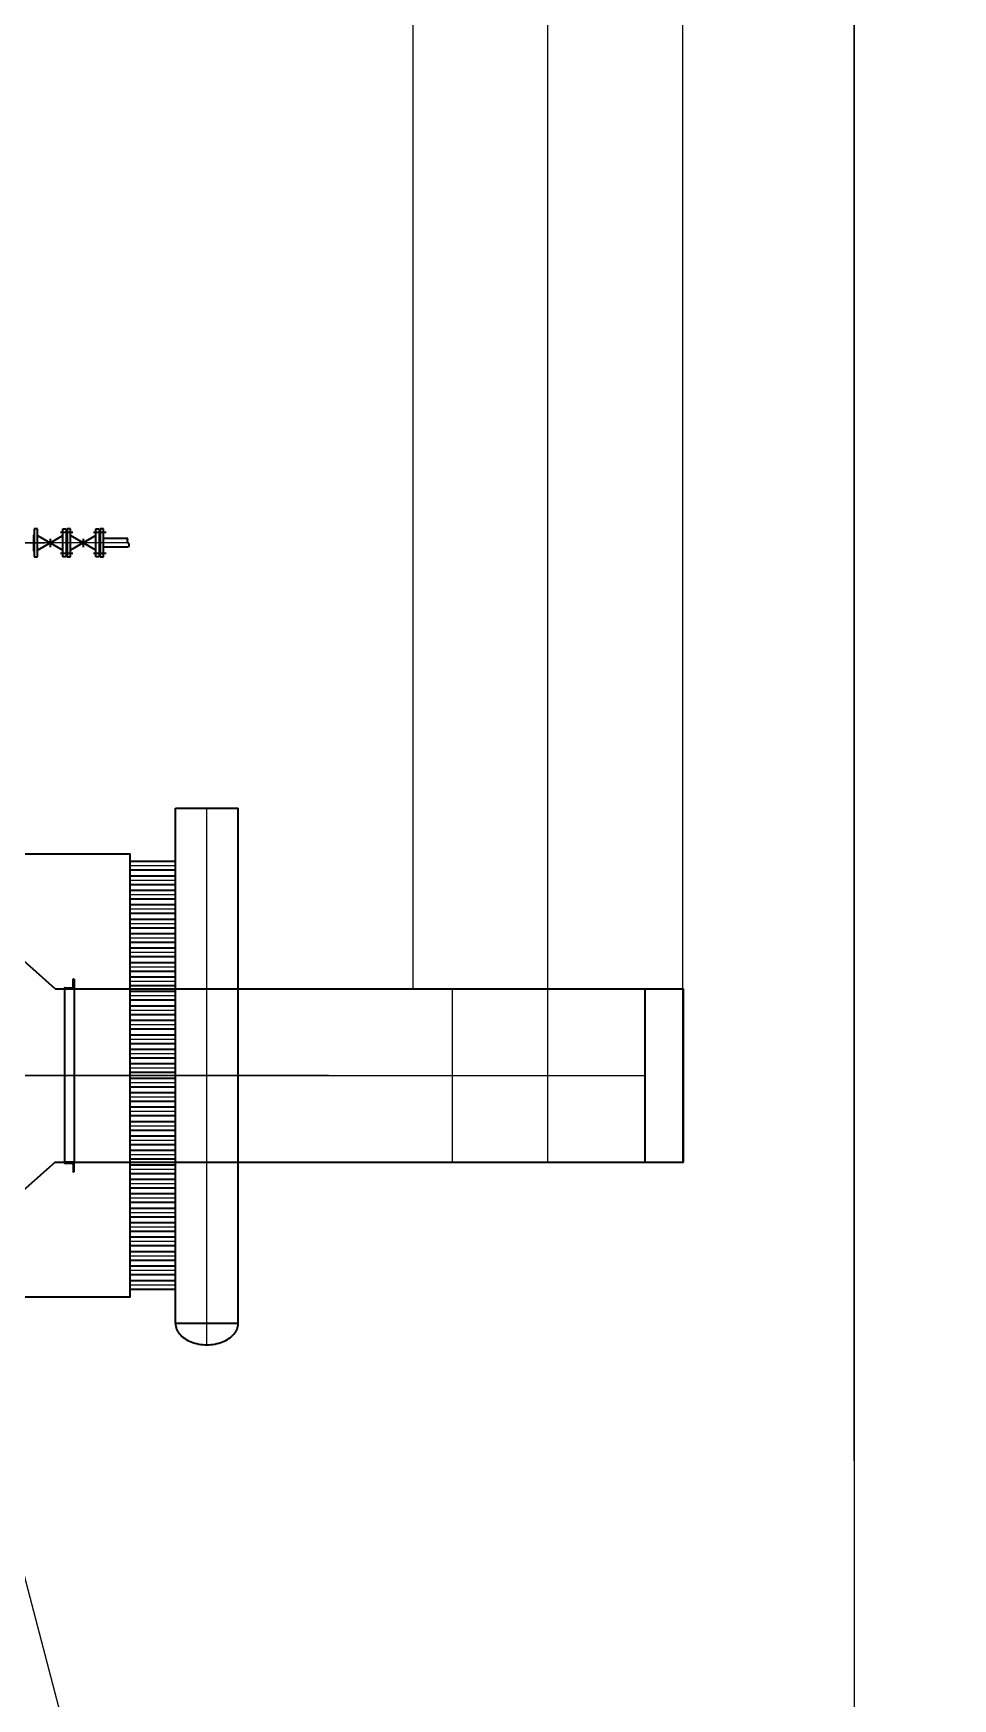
# Model space of a CAD drawing. Extents: x -170 to 1091, y -90 to 504.
# Drawn here: x 111.87 to 116.64, y 65.82 to 74.46 of the extents above; entities that cross this region are included whole.
import ezdxf

# ---------------------------------------------------------------- set-up
doc = ezdxf.new("R2010")
doc.units = 0
doc.header["$LTSCALE"] = 1000
doc.linetypes.add('CENTER', pattern=[50.8, 31.75, -6.35, 6.35, -6.35])
doc.linetypes.add('DASH', pattern=[0.35, 0.25, -0.1])
doc.layers.get('0').update_dxf_attribs({"linetype": 'CONTINUOUS'})
for name, color, linetype in [('CENTER', 2, 'CENTER'), ('DIM_COOR', 3, 'CONTINUOUS'), ('中心线', 3, 'CENTER')]:
    doc.layers.add(name, color=color, linetype=linetype)
doc.layers.add('EB0', color=7, linetype='CONTINUOUS', lineweight=35)

# ---------------------------------------------------------------- blocks, each defined once
blk = doc.blocks.new('*X259')
at = {"layer": 'EB0'}
for p, q in [((-50, 0), (-50, 3.5)), ((0, 0), (-50, 0)), ((-48.5, 5), (-10.5, 5)), ((-5, 10.5), (-5, 48.4)), ((0, 50), (-3.3, 50)), ((0, 50), (0, 0))]:
    blk.add_line(p, q, dxfattribs=at)
for centre, radius, start, end in [((-48.5, 3.5), 1.52, 90, 180), ((-10.5, 10.5), 5.5, 270.12178, 360), ((-3.3, 48.4), 1.65, 90, 179.73787)]:
    blk.add_arc(centre, radius, start, end, dxfattribs=at)
blk = doc.blocks.new('*X258')
at = {"layer": 'EB0', "color": 0, "linetype": 'ByBlock', "lineweight": -2, "ltscale": 0.2}
blk.add_blockref('*X259', (0, 0), dxfattribs=at)
blk = doc.blocks.new('*X261')
at = {"layer": 'EB0'}
for p, q in [((0, 0), (-50, 0)), ((-50, 0), (-50, -3.5)), ((0, -50), (0, 0)), ((-48.5, -5), (-10.5, -5)), ((-5, -10.5), (-5, -48.4)), ((0, -50), (-3.3, -50))]:
    blk.add_line(p, q, dxfattribs=at)
for centre, radius, start, end in [((-48.5, -3.5), 1.52, 180, 270), ((-10.5, -10.5), 5.5, 0, 89.87822), ((-3.3, -48.4), 1.65, 180.26213, 270)]:
    blk.add_arc(centre, radius, start, end, dxfattribs=at)
blk = doc.blocks.new('*X260')
at = {"layer": 'EB0', "color": 0, "linetype": 'ByBlock', "lineweight": -2, "ltscale": 0.2}
blk.add_blockref('*X261', (0, 0), dxfattribs=at)

msp = doc.modelspace()

# ---------------------------------------------------------------- linework, layer by layer
at = {"color": 1, "linetype": 'DASH', "ltscale": 800}
msp.add_line((116.13002, 114.04999), (116.12996, 54.34999), dxfattribs=at)
at = {"layer": 'CENTER', "ltscale": 25}
msp.add_line((113.40132, 69.04999, -0.908), (102.97213, 69.05, -0.908), dxfattribs=at)
msp.add_line((113.40132, 69.04999, -0.908), (102.97213, 69.05, -0.908), dxfattribs=at)
at = {"layer": 'DIM_COOR', "color": 4, "linetype": 'Continuous'}
msp.add_line((108.99945, 77.19996), (119.79281, 36.11225), dxfattribs=at)
at = {"layer": 'EB0', "lineweight": 25}
for p, q in [((113.8411, 69.49999, -0.908), (113.84108, 103.05868, 0)), ((114.5411, 68.59999, -0.908), (114.54108, 103.05868, 0)), ((115.2411, 68.59999, -0.908), (115.24108, 103.05868, 0)), ((106.06937, 71.81354, -0.908), (111.93048, 71.81353, -0.908)), ((112.36185, 71.81353, -0.908), (111.59375, 71.81353, -0.908)), ((112.77044, 67.65249, -0.908), (112.77044, 70.43749, -0.908)), ((112.60794, 70.13749, -0.908), (112.37044, 70.13749, -0.908)), ((112.60794, 70.06249, -0.908), (112.37044, 70.06249, -0.908)), ((112.60794, 69.98749, -0.908), (112.37044, 69.98749, -0.908)), ((112.60794, 69.91249, -0.908), (112.37044, 69.91249, -0.908)), ((112.60794, 69.83749, -0.908), (112.37044, 69.83749, -0.908)), ((112.60794, 69.76249, -0.908), (112.37044, 69.76249, -0.908)), ((112.60794, 69.68749, -0.908), (112.37044, 69.68749, -0.908)), ((112.60794, 69.61249, -0.908), (112.37044, 69.61249, -0.908)), ((112.60794, 69.53749, -0.908), (112.37044, 69.53749, -0.908)), ((114.04497, 68.59999, -0.908), (114.04498, 69.49999, -0.908)), ((112.60794, 69.46249, -0.908), (112.37044, 69.46249, -0.908)), ((112.60794, 69.38749, -0.908), (112.37044, 69.38749, -0.908)), ((112.60794, 69.31249, -0.908), (112.37044, 69.31249, -0.908)), ((112.60794, 69.23749, -0.908), (112.37044, 69.23749, -0.908)), ((112.60794, 69.16249, -0.908), (112.37044, 69.16249, -0.908)), ((112.60794, 69.08749, -0.908), (112.37044, 69.08749, -0.908)), ((102.95497, 69.05, -0.908), (115.04497, 69.04999, -0.908)), ((112.84265, 69.04999, -0.908), (104.47865, 69.05, -0.908)), ((112.60794, 69.01249, -0.908), (112.37044, 69.01249, -0.908)), ((112.60794, 68.93749, -0.908), (112.37044, 68.93749, -0.908)), ((112.60794, 68.86249, -0.908), (112.37044, 68.86249, -0.908)), ((112.60794, 68.78749, -0.908), (112.37044, 68.78749, -0.908)), ((112.60794, 68.71249, -0.908), (112.37044, 68.71249, -0.908)), ((112.60794, 68.63749, -0.908), (112.37044, 68.63749, -0.908)), ((112.60794, 68.56249, -0.908), (112.37044, 68.56249, -0.908)), ((112.60794, 68.48749, -0.908), (112.37044, 68.48749, -0.908)), ((112.60794, 68.41249, -0.908), (112.37044, 68.41249, -0.908)), ((112.60794, 68.33749, -0.908), (112.37044, 68.33749, -0.908)), ((112.60794, 68.26249, -0.908), (112.37044, 68.26249, -0.908)), ((112.60794, 68.18749, -0.908), (112.37044, 68.18749, -0.908)), ((112.60794, 68.11249, -0.908), (112.37044, 68.11249, -0.908)), ((112.60794, 68.03749, -0.908), (112.37044, 68.03749, -0.908)), ((112.60794, 67.96249, -0.908), (112.37044, 67.96249, -0.908))]:
    msp.add_line(p, q, dxfattribs=at)
at = {"layer": 'EB0'}
for p, q in [((111.87433, 71.85603, -0.908), (111.87133, 71.85603, -0.908)), ((111.87133, 71.85603, -0.908), (111.87133, 71.77103, -0.908)), ((111.87433, 71.88603, -0.908), (111.87433, 71.74103, -0.908)), ((111.89133, 71.88603, -0.908), (111.87433, 71.88603, -0.908)), ((111.89133, 71.74103, -0.908), (111.89133, 71.88603, -0.908)), ((111.89133, 71.85149, -0.908), (112.0228, 71.77558, -0.908)), ((111.89133, 71.77558, -0.908), (112.0228, 71.85149, -0.908)), ((111.95707, 71.83575, -0.908), (111.95707, 71.79132, -0.908)), ((112.07583, 71.86853, -0.908), (112.01124, 71.86853, -0.908)), ((112.0228, 71.88603, -0.908), (112.0398, 71.88603, -0.908)), ((112.0228, 71.74103, -0.908), (112.0228, 71.88603, -0.908)), ((112.0398, 71.88603, -0.908), (112.0398, 71.74103, -0.908)), ((112.0398, 71.85603, -0.908), (112.0428, 71.85603, -0.908)), ((112.0428, 71.85603, -0.908), (112.0428, 71.77103, -0.908)), ((112.0458, 71.85603, -0.908), (112.0428, 71.85603, -0.908)), ((112.0628, 71.88603, -0.908), (112.0458, 71.88603, -0.908)), ((112.0458, 71.88603, -0.908), (112.0458, 71.74103, -0.908)), ((112.0628, 71.74103, -0.908), (112.0628, 71.88603, -0.908)), ((112.19427, 71.85149, -0.908), (112.0628, 71.77558, -0.908)), ((112.19427, 71.77558, -0.908), (112.0628, 71.85149, -0.908)), ((112.12854, 71.83575, -0.908), (112.12854, 71.79132, -0.908)), ((112.2473, 71.86853, -0.908), (112.18271, 71.86853, -0.908)), ((112.19427, 71.88603, -0.908), (112.21127, 71.88603, -0.908)), ((112.19427, 71.74103, -0.908), (112.19427, 71.88603, -0.908)), ((112.21127, 71.88603, -0.908), (112.21127, 71.74103, -0.908)), ((112.21127, 71.85603, -0.908), (112.21427, 71.85603, -0.908)), ((112.21427, 71.85603, -0.908), (112.21427, 71.77103, -0.908)), ((112.21727, 71.85603, -0.908), (112.21427, 71.85603, -0.908)), ((112.23427, 71.88603, -0.908), (112.21727, 71.88603, -0.908)), ((112.21727, 71.88603, -0.908), (112.21727, 71.74103, -0.908)), ((112.23427, 71.74103, -0.908), (112.23427, 71.88603, -0.908)), ((112.35982, 71.83603, -0.908), (112.23427, 71.83603, -0.908)), ((111.87433, 71.77103, -0.908), (111.87133, 71.77103, -0.908)), ((111.87433, 71.74103, -0.908), (111.89133, 71.74103, -0.908)), ((112.07583, 71.75853, -0.908), (112.01124, 71.75853, -0.908)), ((112.0398, 71.74103, -0.908), (112.0228, 71.74103, -0.908)), ((112.0398, 71.77103, -0.908), (112.0428, 71.77103, -0.908)), ((112.0458, 71.77103, -0.908), (112.0428, 71.77103, -0.908)), ((112.0458, 71.74103, -0.908), (112.0628, 71.74103, -0.908)), ((112.2473, 71.75853, -0.908), (112.18271, 71.75853, -0.908)), ((112.21127, 71.74103, -0.908), (112.19427, 71.74103, -0.908)), ((112.21127, 71.77103, -0.908), (112.21427, 71.77103, -0.908)), ((112.21727, 71.77103, -0.908), (112.21427, 71.77103, -0.908)), ((112.21727, 71.74103, -0.908), (112.23427, 71.74103, -0.908)), ((112.36233, 71.79103, -0.908), (112.23427, 71.79103, -0.908)), ((112.60794, 67.76249, -0.908), (112.60794, 70.43749, -0.908)), ((112.60794, 70.43749, -0.908), (112.93294, 70.43749, -0.908)), ((112.93294, 67.76249, -0.908), (112.93294, 70.43749, -0.908)), ((112.60794, 70.15999, -0.908), (112.37044, 70.15999, -0.908)), ((112.60794, 70.11499, -0.908), (112.37044, 70.11499, -0.908)), ((112.60794, 70.08499, -0.908), (112.37044, 70.08499, -0.908)), ((112.60794, 70.03999, -0.908), (112.37044, 70.03999, -0.908)), ((112.60794, 70.00999, -0.908), (112.37044, 70.00999, -0.908)), ((112.60794, 69.96499, -0.908), (112.37044, 69.96499, -0.908)), ((112.60794, 69.93499, -0.908), (112.37044, 69.93499, -0.908)), ((112.60794, 69.88999, -0.908), (112.37044, 69.88999, -0.908)), ((112.60794, 69.85999, -0.908), (112.37044, 69.85999, -0.908)), ((111.98244, 69.49999, -0.908), (111.62266, 69.81999, -0.908)), ((112.60794, 69.81499, -0.908), (112.37044, 69.81499, -0.908)), ((112.60794, 69.78499, -0.908), (112.37044, 69.78499, -0.908)), ((112.60794, 69.73999, -0.908), (112.37044, 69.73999, -0.908)), ((112.60794, 69.70999, -0.908), (112.37044, 69.70999, -0.908)), ((112.60794, 69.66499, -0.908), (112.37044, 69.66499, -0.908)), ((112.60794, 69.63499, -0.908), (112.37044, 69.63499, -0.908)), ((112.60794, 69.58999, -0.908), (112.37044, 69.58999, -0.908)), ((111.98244, 69.49999, -0.908), (112.08144, 69.49999, -0.908)), ((112.03144, 69.49999, -0.908), (112.03144, 68.59999, -0.908)), ((112.06098, 69.49999, -0.908), (115.04498, 69.49999, -0.908)), ((112.08144, 69.49999, -0.908), (112.08144, 68.59999, -0.908)), ((112.60794, 69.55999, -0.908), (112.37044, 69.55999, -0.908)), ((112.60794, 69.51499, -0.908), (112.37044, 69.51499, -0.908)), ((115.04497, 68.59999, -0.908), (115.04498, 69.49999, -0.908)), ((115.04498, 69.49999, -0.908), (115.24498, 69.49999, -0.908)), ((115.24497, 68.59999, -0.908), (115.24498, 69.49999, -0.908)), ((112.60794, 69.48499, -0.908), (112.37044, 69.48499, -0.908)), ((112.60794, 69.43999, -0.908), (112.37044, 69.43999, -0.908)), ((112.60794, 69.40999, -0.908), (112.37044, 69.40999, -0.908)), ((112.60794, 69.36499, -0.908), (112.37044, 69.36499, -0.908)), ((112.60794, 69.33499, -0.908), (112.37044, 69.33499, -0.908)), ((112.60794, 69.28999, -0.908), (112.37044, 69.28999, -0.908)), ((112.60794, 69.25999, -0.908), (112.37044, 69.25999, -0.908)), ((112.60794, 69.21499, -0.908), (112.37044, 69.21499, -0.908)), ((112.60794, 69.18499, -0.908), (112.37044, 69.18499, -0.908)), ((112.60794, 69.13999, -0.908), (112.37044, 69.13999, -0.908)), ((112.60794, 69.10999, -0.908), (112.37044, 69.10999, -0.908)), ((112.60794, 69.06499, -0.908), (112.37044, 69.06499, -0.908)), ((112.60794, 69.03499, -0.908), (112.37044, 69.03499, -0.908)), ((112.60794, 68.98999, -0.908), (112.37044, 68.98999, -0.908)), ((112.60794, 68.95999, -0.908), (112.37044, 68.95999, -0.908)), ((112.60794, 68.91499, -0.908), (112.37044, 68.91499, -0.908)), ((112.60794, 68.88499, -0.908), (112.37044, 68.88499, -0.908)), ((112.60794, 68.83999, -0.908), (112.37044, 68.83999, -0.908)), ((112.60794, 68.80999, -0.908), (112.37044, 68.80999, -0.908)), ((112.60794, 68.76499, -0.908), (112.37044, 68.76499, -0.908)), ((112.60794, 68.73499, -0.908), (112.37044, 68.73499, -0.908)), ((112.60794, 68.68999, -0.908), (112.37044, 68.68999, -0.908)), ((112.60794, 68.65999, -0.908), (112.37044, 68.65999, -0.908)), ((111.98244, 68.59999, -0.908), (111.62266, 68.27999, -0.908)), ((111.98244, 68.59999, -0.908), (112.08144, 68.59999, -0.908)), ((111.98244, 68.59999, -0.908), (112.08144, 68.59999, -0.908)), ((112.06097, 68.59999, -0.908), (115.04497, 68.59999, -0.908)), ((112.60794, 68.61499, -0.908), (112.37044, 68.61499, -0.908)), ((112.60794, 68.58499, -0.908), (112.37044, 68.58499, -0.908)), ((112.60794, 68.53999, -0.908), (112.37044, 68.53999, -0.908)), ((115.04497, 68.59999, -0.908), (115.24497, 68.59999, -0.908)), ((112.60794, 68.50999, -0.908), (112.37044, 68.50999, -0.908)), ((112.60794, 68.46499, -0.908), (112.37044, 68.46499, -0.908)), ((112.60794, 68.43499, -0.908), (112.37044, 68.43499, -0.908)), ((112.60794, 68.38999, -0.908), (112.37044, 68.38999, -0.908)), ((112.60794, 68.35999, -0.908), (112.37044, 68.35999, -0.908)), ((112.60794, 68.31499, -0.908), (112.37044, 68.31499, -0.908)), ((112.60794, 68.28499, -0.908), (112.37044, 68.28499, -0.908)), ((112.60794, 68.23999, -0.908), (112.37044, 68.23999, -0.908)), ((112.60794, 68.20999, -0.908), (112.37044, 68.20999, -0.908)), ((112.60794, 68.16499, -0.908), (112.37044, 68.16499, -0.908)), ((112.60794, 68.13499, -0.908), (112.37044, 68.13499, -0.908)), ((112.60794, 68.08999, -0.908), (112.37044, 68.08999, -0.908)), ((112.60794, 68.05999, -0.908), (112.37044, 68.05999, -0.908)), ((112.60794, 68.01499, -0.908), (112.37044, 68.01499, -0.908)), ((112.60794, 67.98499, -0.908), (112.37044, 67.98499, -0.908)), ((112.60794, 67.93999, -0.908), (112.37044, 67.93999, -0.908)), ((112.93294, 67.76249, -0.908), (112.60794, 67.76249, -0.908))]:
    msp.add_line(p, q, dxfattribs=at)
at = {"layer": 'EB0', "elevation": -0.908}
for points in [[(105.67044, 67.9), (105.67044, 70.2), (112.37044, 70.19999), (112.37044, 67.89999), (109.02044, 67.9)], [(112.60794, 67.76249), (112.60829, 67.7553), (112.60933, 67.74813), (112.61106, 67.74103), (112.61348, 67.73402), (112.61656, 67.72713), (112.62031, 67.7204), (112.6247, 67.71384), (112.62971, 67.70749), (112.63532, 67.70138), (112.64152, 67.69553), (112.64826, 67.68996), (112.65553, 67.68471), (112.66329, 67.67979), (112.67151, 67.67522), (112.68016, 67.67103), (112.68919, 67.66723), (112.69857, 67.66384), (112.70825, 67.66087), (112.7182, 67.65833), (112.72838, 67.65624), (112.73874, 67.6546), (112.74923, 67.65343), (112.75981, 67.65273), (112.77044, 67.65249), (112.78107, 67.65273), (112.79165, 67.65343), (112.80214, 67.65461), (112.8125, 67.65624), (112.82267, 67.65833), (112.83263, 67.66086), (112.84231, 67.66384), (112.85169, 67.66723), (112.86072, 67.67103), (112.86936, 67.67522), (112.87758, 67.67979), (112.88534, 67.68471), (112.89261, 67.68996), (112.89936, 67.69553), (112.90555, 67.70138), (112.91117, 67.70749), (112.91618, 67.71384), (112.92057, 67.7204), (112.92431, 67.72713), (112.9274, 67.73402), (112.92982, 67.74103), (112.93155, 67.74813), (112.93259, 67.7553), (112.93294, 67.76249)]]:
    msp.add_lwpolyline(points, dxfattribs=at)
at = {"layer": 'EB0'}
msp.add_open_spline([(112.35982, 71.83603, -0.908), (112.35769, 71.83156, -0.908), (112.35241, 71.82049, -0.908), (112.37059, 71.80777, -0.908), (112.36483, 71.7961, -0.908), (112.36233, 71.79103, -0.908)], degree=3, knots=[0, 0, 0, 0, 7773.5244101, 19225.1410333, 28000.7201228, 28000.7201228, 28000.7201228, 28000.7201228], dxfattribs=at)
at = {"layer": '中心线', "ltscale": 50}
msp.add_line((116.12997, 67.04999), (116.13002, 115.1719), dxfattribs=at)

# ---------------------------------------------------------------- block references
at = {"layer": 'EB0', "xscale": 0.001, "yscale": 0.001, "zscale": 0.001, "rotation": 359.9999401246263}
for name, p in [('*X258', (112.08144, 69.49999, -0.908)), ('*X260', (112.08144, 68.59999, -0.908))]:
    msp.add_blockref(name, p, dxfattribs=at)

doc.saveas('drawing.dxf')
